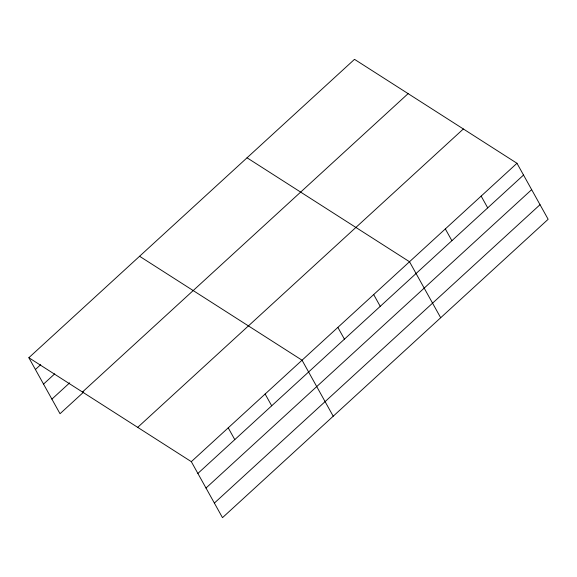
<?xml version="1.0" encoding="UTF-8"?>
<svg xmlns="http://www.w3.org/2000/svg" width="577" height="577" viewBox="0 0 577 577"><rect width="100%" height="100%" fill="white"/><g stroke="black" fill="none" stroke-linecap="round" stroke-linejoin="round"><path stroke-width="0.87" d="M28.85 357.718L354.509 59.337L516.978 163.277L548.15 219.282L222.491 517.663L191.319 461.658L28.85 357.718L60.022 413.723L83.752 391.985M35.406 369.496L40.678 364.671M43.535 384.094L54.736 373.831M51.901 399.133L69.694 382.825M82.468 392.014L408.119 93.633M137.701 427.355L463.36 128.974M191.319 461.658L516.978 163.277M197.875 473.436L523.534 175.055M206.003 488.034L531.655 189.653M214.37 503.072L540.029 204.691M247.043 157.802L409.511 261.742L440.684 317.747M139.576 256.267L302.045 360.207L333.217 416.219M481.153 196.093L487.709 207.879M445.329 228.918L451.892 240.703M373.687 294.566L380.243 306.344M337.862 327.383L344.426 339.168M265.132 394.026L271.695 405.804M228.225 427.838L234.789 439.624"/></g></svg>
